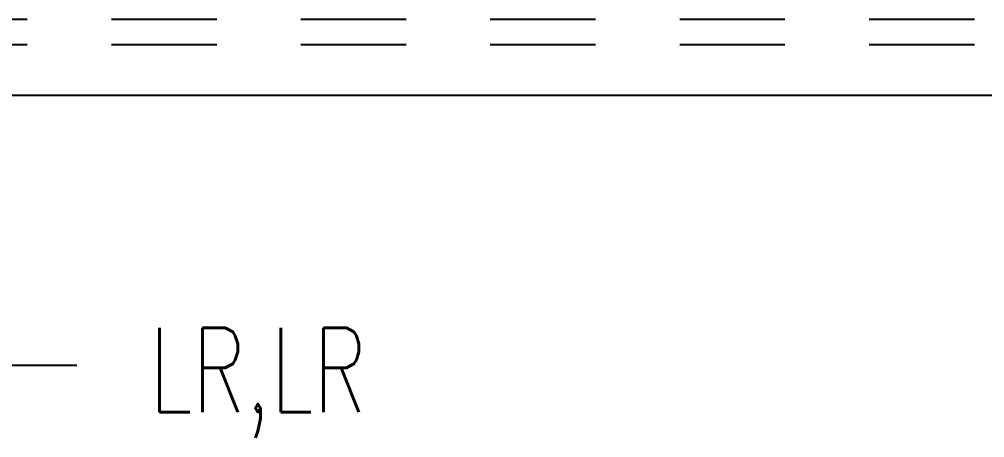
# Model space of a CAD drawing. Extents: x 17.6 to 65.2, y 116.5 to 153.5.
# Drawn here: x 22.884 to 24.03, y 148.567 to 149.064 of the extents above; entities that cross this region are included whole.
import ezdxf

# ---------------------------------------------------------------- set-up
doc = ezdxf.new("R2010")
doc.units = 0
doc.header["$MEASUREMENT"] = 0
doc.linetypes.add('HIDDEN', pattern=[0.375, 0.25, -0.125])
doc.layers.add('INST_-_AR_CONDICIONADO', color=1, linetype='CONTINUOUS')
doc.layers.add('INST_-_MATRIZ', color=9, linetype='CONTINUOUS')
doc.styles.add('TICK-50', font='ROMANS.SHX', dxfattribs={"height": 0.1, "bigfont": 'alf.shx'})

msp = doc.modelspace()

# ---------------------------------------------------------------- linework, layer by layer
at = {"layer": 'INST_-_AR_CONDICIONADO'}
msp.add_line((21.9916, 148.6534), (22.9522, 148.6534), dxfattribs=at)
at = {"layer": 'INST_-_MATRIZ', "linetype": 'HIDDEN', "ltscale": 0.5}
for p, q in [((21.6433, 149.0642), (27.2433, 149.0642)), ((21.6433, 149.0342), (27.2433, 149.0342))]:
    msp.add_line(p, q, dxfattribs=at)
at = {"layer": 'INST_-_MATRIZ'}
msp.add_line((21.6434, 148.9742), (27.2434, 148.9742), dxfattribs=at)

# ---------------------------------------------------------------- texts
at = {"layer": 'INST_-_AR_CONDICIONADO', "color": 3, "style": 'TICK-50', "width": 0.7}
msp.add_text('LR,LR', height=0.1, dxfattribs=at).set_placement((23.0383, 148.5976))

doc.saveas('drawing.dxf')
